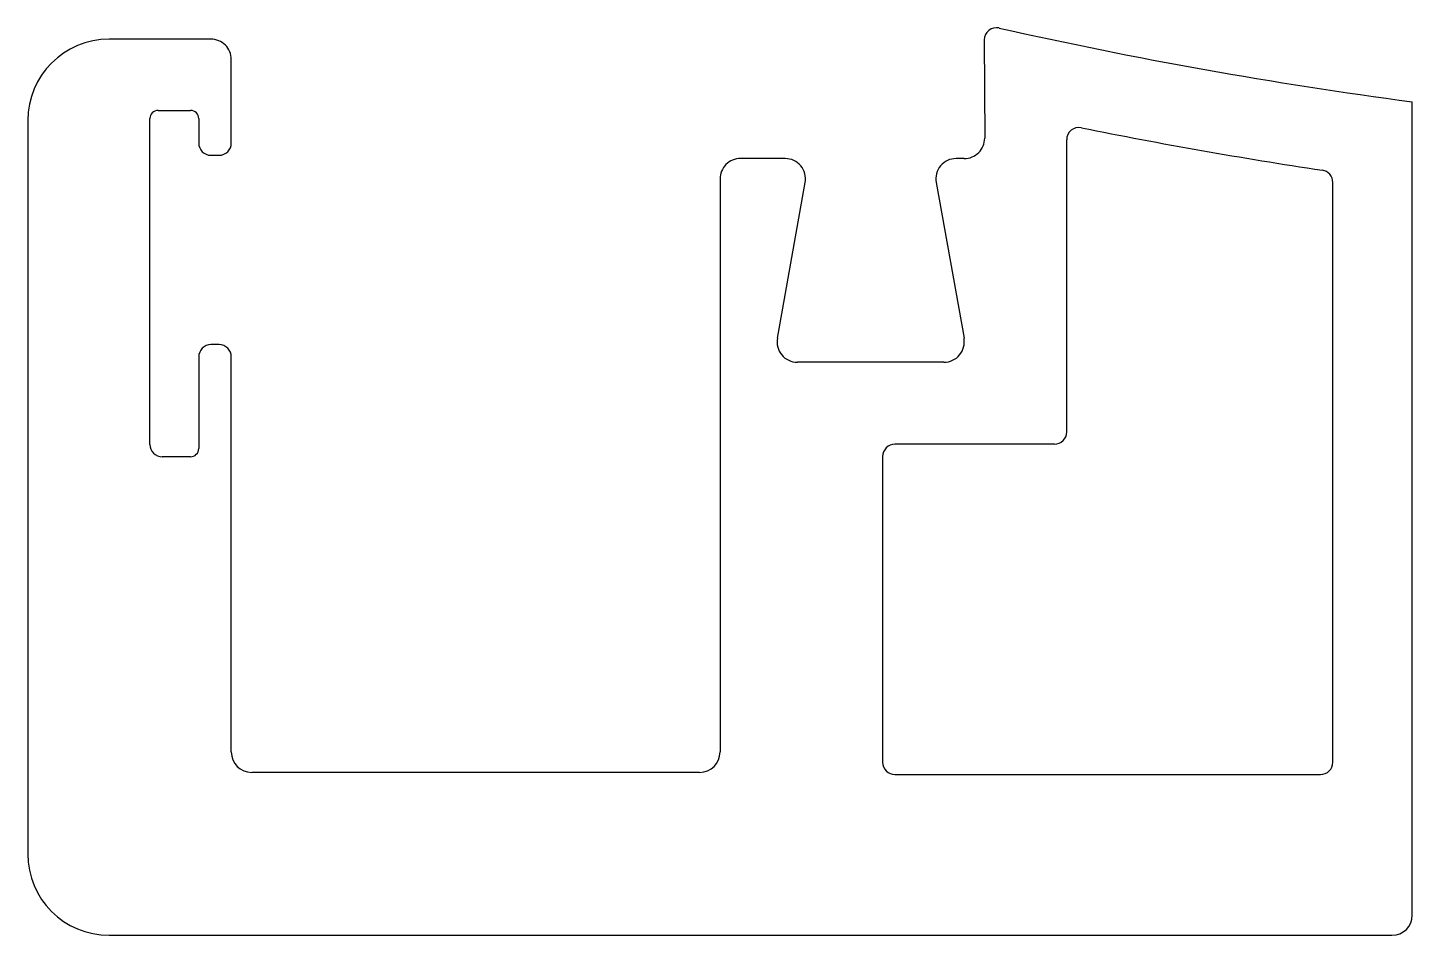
# Model space of a CAD drawing. Extents: x 543.8 to 577.8, y 502.7 to 525.
import ezdxf

# ---------------------------------------------------------------- set-up
doc = ezdxf.new("R2010")
doc.units = 0
doc.layers.get('0').update_dxf_attribs({"linetype": 'CONTINUOUS'})

msp = doc.modelspace()

# ---------------------------------------------------------------- linework, layer by layer
for p, q in [((548.258, 524.702), (545.758, 524.702)), ((567.245, 524.682), (567.257, 522.273)), ((548.758, 522.152), (548.758, 524.202)), ((546.958, 522.952), (547.758, 522.952)), ((577.758, 503.201), (577.758, 523.164)), ((543.758, 522.702), (543.758, 504.702)), ((546.758, 514.752), (546.758, 522.752)), ((547.958, 522.752), (547.958, 522.152)), ((569.27, 522.233), (569.27, 515.06)), ((548.258, 521.852), (548.458, 521.852)), ((562.358, 521.771), (561.258, 521.771)), ((566.757, 521.771), (566.558, 521.771)), ((560.758, 521.271), (560.758, 520.102)), ((562.166, 517.359), (562.85, 521.183)), ((566.066, 521.183), (566.75, 517.359)), ((575.805, 506.95), (575.805, 521.187)), ((560.758, 520.102), (560.758, 513.402)), ((548.458, 517.202), (548.258, 517.202)), ((547.958, 516.902), (547.958, 514.652)), ((548.758, 507.202), (548.758, 516.902)), ((566.258, 516.771), (562.658, 516.771)), ((547.756, 514.452), (547.058, 514.452)), ((564.75, 514.457), (564.75, 506.95)), ((568.969, 514.758), (565.052, 514.758)), ((560.758, 513.402), (560.758, 507.202)), ((560.258, 506.702), (549.258, 506.702)), ((565.052, 506.649), (575.504, 506.649)), ((545.758, 502.702), (577.258, 502.701))]:
    msp.add_line(p, q)
for centre, radius, start, end in [((567.545, 524.684), 0.3, 77.317, 180.2889), ((592.961, 637.618), 115.459, 257.31698, 262.43384), ((545.758, 522.702), 2, 90.0005, 180.0005), ((548.258, 524.202), 0.5, 0.0004, 90.0005), ((546.958, 522.752), 0.2, 90.0005, 180.0005), ((547.758, 522.752), 0.2, 0, 90.0002), ((566.757, 522.271), 0.5, 269.9995, 0.2889), ((569.572, 522.233), 0.301, 78.5363, 179.9999), ((593.093, 638.22), 118.046, 258.53632, 261.45285), ((548.258, 522.152), 0.3, 180, 270.0005), ((548.458, 522.152), 0.3, 270.0005, 0.0004), ((561.258, 521.271), 0.5, 89.9995, 179.9999), ((562.358, 521.271), 0.5, 349.8525, 89.9995), ((566.558, 521.271), 0.5, 89.9995, 190.1464), ((575.504, 521.187), 0.302, 359.9999, 81.4529), ((548.258, 516.902), 0.3, 90, 180.0019), ((548.458, 516.902), 0.3, 0.0031, 90), ((562.658, 517.271), 0.5, 169.8525, 269.9995), ((566.258, 517.271), 0.5, 269.9995, 10.1464), ((568.969, 515.06), 0.302, 269.9999, 359.9999), ((547.058, 514.752), 0.3, 180.0003, 270.0029), ((547.758, 514.652), 0.2, 269.363, 0.0024), ((565.052, 514.457), 0.301, 89.9999, 179.9999), ((549.258, 507.202), 0.5, 180, 269.9995), ((560.258, 507.202), 0.5, 269.9995, 359.9995), ((565.052, 506.95), 0.301, 179.9999, 270), ((575.504, 506.95), 0.301, 270, 359.9999), ((545.758, 504.702), 2, 179.9995, 269.9995), ((577.258, 503.201), 0.5, 269.9995, 359.9995)]:
    msp.add_arc(centre, radius, start, end)

doc.saveas('drawing.dxf')
